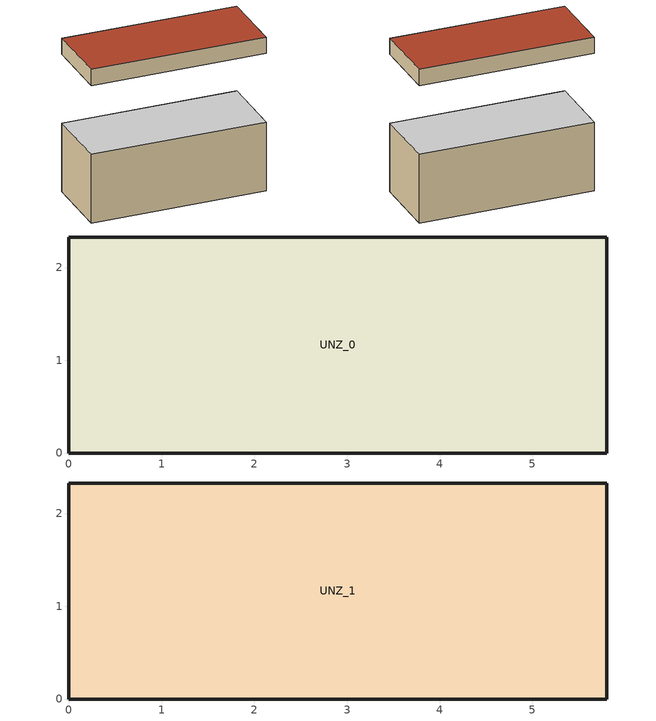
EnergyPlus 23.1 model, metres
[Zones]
UNZ_0
 floor ground (PFFLOOR): 0,0 0,2.33 5.8,2.33 5.8,0 z0
 wall outside (PFWALLwithPaint): 5.8,2.33 0,2.33 0,0 5.8,0 5.8,2.33 z0:2.35
UNZ_1
 floor to UNZ_0 (PFWALLwithPaint): 0,0 0,2.33 5.8,2.33 5.8,0 z4.7
 wall outside (Diaoding): 5.8,2.33 0,2.33 0,0 5.8,0 5.8,2.33 z4.7:5.25
 roof outside (Diaoding): 0,2.33 0,0 5.8,0 5.8,2.33 z5.25
[Building]
Building: North Axis=0; Terrain=Suburbs; Loads Convergence Tolerance Value=0.04; Temperature Convergence Tolerance Value=0.4; Solar Distribution=FullInteriorAndExterior; Maximum Number of Warmup Days=25
[Site:Location]
Beijing: Latitude=39.8; Longitude=116.47; Time Zone=8; Elevation=31.3
[SizingPeriod:DesignDay] Day of Month=21; Humidity Condition Type=Wetbulb; Barometric Pressure=101259; Rain Indicator=No; Snow Indicator=No; Daylight Saving Time Indicator=No; Solar Model Indicator=ASHRAEClearSky
Name | Month | Day Type | Maximum DryBulb Temperature | Daily DryBulb Temperature Range | Wetbulb or DewPoint at Maximum DryBulb | Wind Speed | Wind Direction | Sky Clearness
CShanghai Ann Clg .4% Condns DB | 7 | SummerDesignDay | 34.9 | 5.5 | 27.1 | 3.6 | 250 | 1
Shanghai Ann Htg 99.6% Condns DB | 1 | WinterDesignDay | -1.9 | 0 | -1.9 | 3.1 | 270 | 0
[Site:GroundTemperature:BuildingSurface]
20.4, 20.4, 20.4, 20.4, 21.5, 22.7, 22.9, 23, 23, 21.9, 20.7, 20.5
[Site:GroundReflectance]
0.2, 0.2, 0.2, 0.2, 0.2, 0.2, 0.2, 0.2, 0.2, 0.2, 0.2, 0.2
[Material] Thermal Absorptance=0.9
Name | Roughness | Thickness | Conductivity | Density | Specific Heat | Solar Absorptance | Visible Absorptance
WhitePaint_0.0016_FF_SideWalls | Rough | 0.0016 | 177 | 2770 | 875 | 0.2 | 0.2
Stainless Steel_0.0015_FF_SideWalls | Rough | 0.0015 | 45 | 7800 | 480 | 0.5 | 0.5
PolyurethaneFoam_0.05_FF_SideWalls | Rough | 0.05 | 0.1 | 55 | 750 | 0.7 | 0.7
Plywood | Smooth | 0.018 | 0.17 | 600 | 400 | 0.7 | 0.7
PVC | Smooth | 0.003 | 0.16 | 1400 | 400 | 0.7 | 0.7
[Construction]
PFWALLwithPaint; Diaoding: WhitePaint_0.0016_FF_SideWalls, PolyurethaneFoam_0.05_FF_SideWalls, Stainless Steel_0.0015_FF_SideWalls
PFFLOOR: PVC, Plywood, PolyurethaneFoam_0.05_FF_SideWalls, Stainless Steel_0.0015_FF_SideWalls
[Zone] Type=1; Multiplier=1; Ceiling Height=autocalculate; Volume=autocalculate; Floor Area=autocalculate
Name | Part of Total Floor Area
UNZ_0
UNZ_1 | Yes
[Lights]
UNZ_0 General lighting: Zone or ZoneList or Space or SpaceList=UNZ_0; Schedule=G_Lights; Design Level Calculation Method=LightingLevel; Lighting Level=4110; Return Air Fraction=0; Fraction Radiant=0; Fraction Visible=0.35; Fraction Replaceable=1
[ElectricEquipment] Design Level Calculation Method=EquipmentLevel; Fraction Radiant=0; EndUse Subcategory=General
Name | Zone or ZoneList or Space or SpaceList | Schedule | Design Level | Fraction Latent | Fraction Lost
WaterPump | UNZ_0 | G_WaterPump | 37.5 | 0 | 0.68
ControlEquipment | UNZ_0 | G_ControlEquipment | 30.83 | 0 | 0
LightFan | UNZ_0 | G_LightFan | 20.83 |  | 0.7
FFU | UNZ_1 | G_FFU | 237 |  | 0.7
FreshAir | UNZ_1 | G_FreshAirMachine | 25 |  | 0.7
[OtherEquipment]
otherEquip: Fuel Type=Electricity; Zone or ZoneList or Space or SpaceList=UNZ_0; Schedule=On; Design Level Calculation Method=EquipmentLevel; Design Level=370; Fraction Latent=0; Fraction Radiant=0; Fraction Lost=0; EndUse Subcategory=General
[ZoneInfiltration:DesignFlowRate] Schedule=On; Design Flow Rate Calculation Method=AirChanges/Hour; Air Changes per Hour=0.2; Constant Term Coefficient=1
Name | Zone or ZoneList or Space or SpaceList | Design Flow Rate | Temperature Term Coefficient | Velocity Term Coefficient | Velocity Squared Term Coefficient
UNZ_0Infiltration | UNZ_0 | 0 | 0 | 0 | 0
UNZ_1Infiltration | UNZ_1
[ZoneVentilation:DesignFlowRate] Schedule=On; Design Flow Rate Calculation Method=AirChanges/Hour; Air Changes per Hour=0; Ventilation Type=Intake; Fan Pressure Rise=50; Fan Total Efficiency=0.7; Constant Term Coefficient=1; Minimum Indoor Temperature=-100; Maximum Indoor Temperature=100; Delta Temperature=-100; Minimum Outdoor Temperature=-100; Maximum Outdoor Temperature=100; Maximum Wind Speed=40
Name | Zone or ZoneList or Space or SpaceList
UNZ_0Ventilation | UNZ_0
UNZ_1Ventilation | UNZ_1
[HVACTemplate:Thermostat]
Thermostat: Heating Setpoint Schedule=Heating Setpoint; Cooling Setpoint Schedule=Cooling Setpoit
[HVACTemplate:Zone:IdealLoadsAirSystem] Template Thermostat=Thermostat; Maximum Heating Supply Air Temperature=50; Minimum Cooling Supply Air Temperature=13; Maximum Heating Supply Air Humidity Ratio=0.0156; Minimum Cooling Supply Air Humidity Ratio=0.0077; Maximum Heating Air Flow Rate=0.08; Cooling Limit=LimitFlowRate; Maximum Cooling Air Flow Rate=0.09; Heating Availability Schedule=On; Cooling Availability Schedule=On; Cooling Sensible Heat Ratio=0.7; Dehumidification Setpoint=100; Humidification Control Type=None; Humidification Setpoint=0; Outdoor Air Method=None; Outdoor Air Flow Rate per Person=0.00944; Demand Controlled Ventilation Type=None; Outdoor Air Economizer Type=NoEconomizer; Heat Recovery Type=None; Sensible Heat Recovery Effectiveness=0.7; Latent Heat Recovery Effectiveness=0.65
Name | Heating Limit | Maximum Total Cooling Capacity | Dehumidification Control Type
UNZ_0 | NoLimit | autosize | None
UNZ_1 | LimitFlowRate | 8000 | ConstantSensibleHeatRatio
[Schedule:Day:Hourly]
N_Lights: 0, 0, 0, 0, 0, 0, 0, 1, 1, 1, 1, 1, 1, 1, 1, 1, 1, 1, 1, 1, 1, 1, 1, 0
N_WaterPump; N_ControlEquipment; N_LightFan; N_FFU; N_FreshAirMachine: 1, 1, 1, 1, 1, 1, 1, 1, 1, 1, 1, 1, 1, 1, 1, 1, 1, 1, 1, 1, 1, 1, 1, 1
[Schedule:Week:Daily]
W_Lights: N_Lights, N_Lights, N_Lights, N_Lights, N_Lights, N_Lights, N_Lights, N_Lights, N_Lights, N_Lights, N_Lights, N_Lights
W_WaterPump: N_WaterPump, N_WaterPump, N_WaterPump, N_WaterPump, N_WaterPump, N_WaterPump, N_WaterPump, N_WaterPump, N_WaterPump, N_WaterPump, N_WaterPump, N_WaterPump
W_ControlEquipment: N_ControlEquipment, N_ControlEquipment, N_ControlEquipment, N_ControlEquipment, N_ControlEquipment, N_ControlEquipment, N_ControlEquipment, N_ControlEquipment, N_ControlEquipment, N_ControlEquipment, N_ControlEquipment, N_ControlEquipment
W_LightFan: N_LightFan, N_LightFan, N_LightFan, N_LightFan, N_LightFan, N_LightFan, N_LightFan, N_LightFan, N_LightFan, N_LightFan, N_LightFan, N_LightFan
W_FFU: N_FFU, N_FFU, N_FFU, N_FFU, N_FFU, N_FFU, N_FFU, N_FFU, N_FFU, N_FFU, N_FFU, N_FFU
W_FreshAirMachine: N_FreshAirMachine, N_FreshAirMachine, N_FreshAirMachine, N_FreshAirMachine, N_FreshAirMachine, N_FreshAirMachine, N_FreshAirMachine, N_FreshAirMachine, N_FreshAirMachine, N_FreshAirMachine, N_FreshAirMachine, N_FreshAirMachine
[Schedule:Year]
G_Lights: W_Lights, 1, 1, 12, 31
G_WaterPump: W_WaterPump, 1, 1, 12, 31
G_ControlEquipment: W_ControlEquipment, 1, 1, 12, 31
G_LightFan: W_LightFan, 1, 1, 12, 31
G_FFU: W_FFU, 1, 1, 12, 31
G_FreshAirMachine: W_FreshAirMachine, 1, 1, 12, 31
[Schedule:Constant]
Name | Hourly Value
On | 1
Cooling Setpoit | 22
Heating Setpoint | 16
